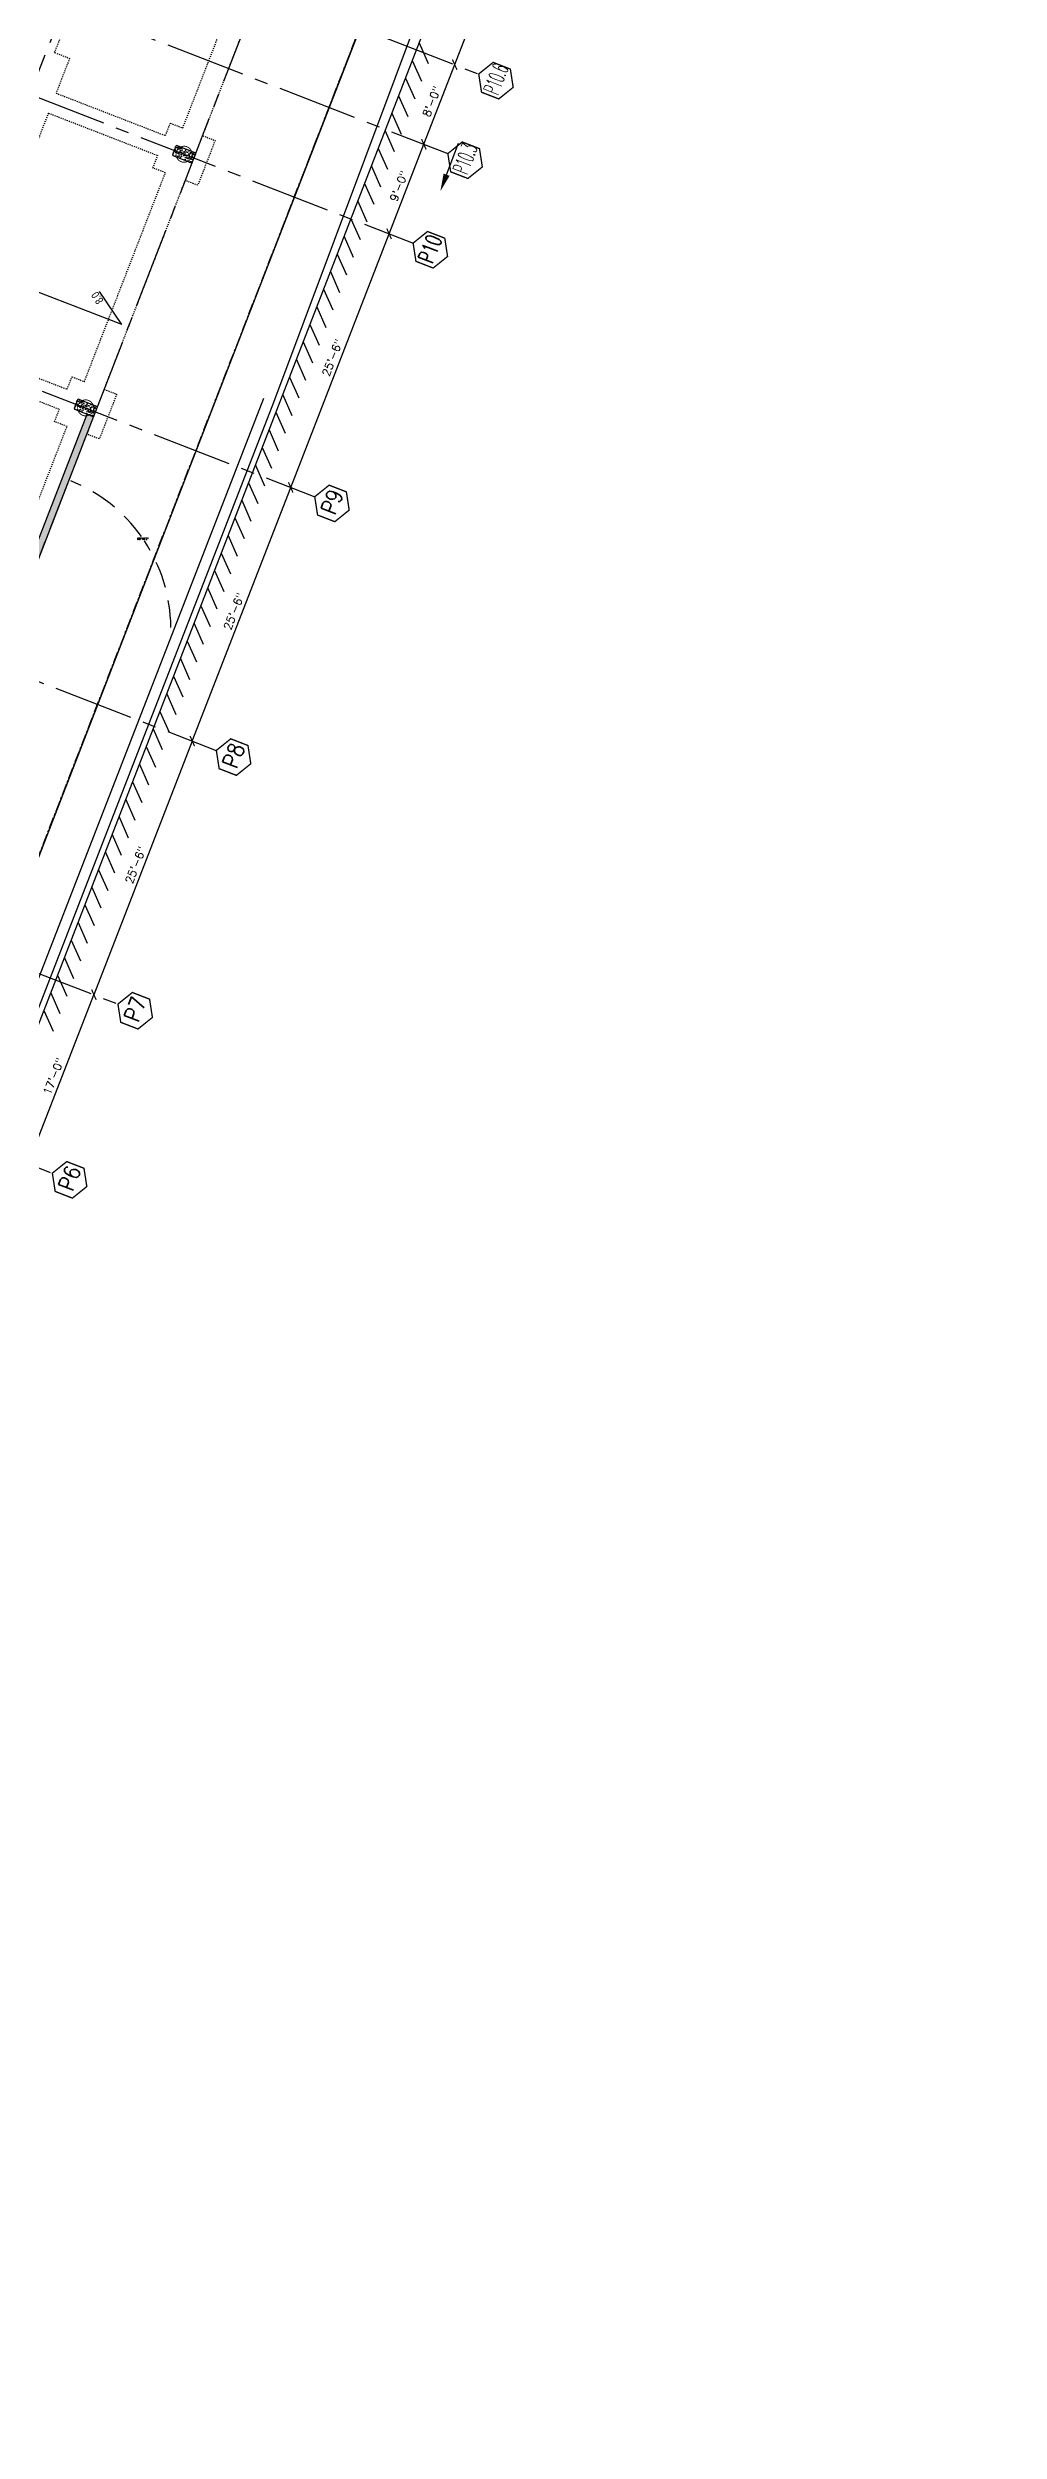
# Model space of a CAD drawing. Header units: feet. Extents: x 308 to 1449, y -4548 to -3843.
# Drawn here: x 1003.5 to 1092.7, y -4529.6 to -4306.2 of the extents above; entities that cross this region are included whole.
import ezdxf

# ---------------------------------------------------------------- set-up
doc = ezdxf.new("R2010")
doc.units = ezdxf.units.FT
doc.header["$LTSCALE"] = 10
doc.header["$MEASUREMENT"] = 0
for name, pattern in [('CENTER', [2, 1.25, -0.25, 0.25, -0.25]), ('CENTER2', [1.125, 0.75, -0.125, 0.125, -0.125]), ('HIDDEN', [0.375, 0.25, -0.125]), ('HIDDEN2', [0.1875, 0.125, -0.0625]), ('XSITE-EXST$0$PL', [4.9, 1, -0.2, 0.15, -0.2, 0.15, -0.2, 3])]:
    doc.linetypes.add(name, pattern=pattern)
doc.layers.get('0').update_dxf_attribs({"linetype": 'CONTINUOUS'})
for name, color, linetype in [('auger pile', 1, 'CONTINUOUS'), ('conc. wall', 7, 'CONTINUOUS'), ('GRID', 30, 'CENTER2'), ('HATCH', 8, 'CONTINUOUS'), ('Mat Footing Dewatering Pump', 80, 'CONTINUOUS'), ('p-ftg.', 4, 'HIDDEN2'), ('PL 1098 Red', 3, 'CONTINUOUS'), ('property line', 6, 'CENTER'), ('slabedge', 6, 'CONTINUOUS'), ('SLN', 6, 'CONTINUOUS'), ('XSITE-EXST$0$PL', 3, 'XSITE-EXST$0$PL')]:
    doc.layers.add(name, color=color, linetype=linetype)
doc.styles.add('dimwall', font='arial.ttf', dxfattribs={"width": 0.75, "height": 9})
doc.styles.get("Standard").update_dxf_attribs({"font": 'ROMANS.SHX'})

# ---------------------------------------------------------------- blocks, each defined once
blk = doc.blocks.new('A$C5F951A37')
at = {"layer": 'XSITE-EXST$0$PL'}
blk.add_lwpolyline([(85.96, 148.1), (254.94, 149.58), (254.94, -256.56), (123.9, -256.56), (123.9, -64.08), (2.9, -64.08), (2.9, -60.39), (-31.31, -60.39, 0.219201), (-17.87, -12.03, 0.064813), (-28.94, 25.08), (49.33, 73.42, 0.263278), (80.17, 129.52), (80.09, 136.02, -0.236377), (85.96, 148.1)], format="xyb", dxfattribs=at)
blk = doc.blocks.new('A$C54E400CE')
at = {"linetype": 'HIDDEN', "rotation": 338.8}
blk.add_blockref('A$C5F951A37', (51.03, 331.39), dxfattribs=at)
blk = doc.blocks.new('_ArchTick')
at = {"color": 0, "linetype": 'ByBlock', "const_width": 0.15}
blk.add_lwpolyline([(-0.5, -0.5), (0.5, 0.5)], dxfattribs=at)
blk = doc.blocks.new('A$C2A3944E8')
at = {"layer": 'conc. wall'}
h = blk.add_hatch(dxfattribs=at)
h.set_pattern_fill('AR-CONC', color=256, style=0)
h.set_pattern_definition([(50, (1843.359, 3235.727), (7.172602, -0.627521), [0.75, -8.25]), (355, (1843.359, 3235.727), (-1.387513, 7.521921), [0.6, -6.6]), (100.4514, (1843.9566, 3235.675), (5.785094, 6.894395), [0.637402, -7.011421]), (46.1842, (1843.359, 3237.727), (10.67241, -1.65519), [1.125, -12.375]), (96.6356, (1844.248, 3237.589), (9.346627, 9.74118), [0.956103, -10.51713]), (351.1842, (1843.359, 3237.727), (9.34662, 9.741186), [0.9, -9.9]), (21, (1844.359, 3237.227), (5.96907, -4.026189), [0.75, -8.25]), (326, (1844.359, 3237.227), (2.433153, 7.2515), [0.6, -6.6]), (71.4514, (1844.856, 3236.8916), (8.402226, 3.225305), [0.637402, -7.011421]), (37.5, (1843.3589, 3235.727), (0.1215986, 3.3289385), [0, -6.52, 0, -6.7, 0, -6.625]), (7.5, (1843.359, 3235.727), (2.6306954, 3.944117), [0, -3.82, 0, -6.37, 0, -2.525]), (327.5, (1841.1289, 3235.727), (5.3382244, -0.2255487), [0, -2.5, 0, -7.8, 0, -10.35]), (317.5, (1840.129, 3235.727), (5.831862, 1.00105), [0, -3.25, 0, -5.18, 0, -7.35])])
h.paths.add_polyline_path([(2478.702481, 336.262432), (2473.452481, 336.262432), (2472.702481, 335.512432), (2472.702481, 313.012432), (2473.452481, 312.262432), (2478.702481, 312.262432)])
h.paths.add_polyline_path([(2484.702481, 335.512432), (2483.952481, 336.262432), (2478.702481, 336.262432), (2478.702481, 312.262432), (2483.952481, 312.262432), (2484.702481, 313.012432)])
h = blk.add_hatch(dxfattribs=at)
h.set_pattern_fill('AR-CONC', color=256, style=0)
h.set_pattern_definition([(50, (2149.359, 3235.727), (7.172602, -0.627521), [0.75, -8.25]), (355, (2149.359, 3235.727), (-1.387513, 7.521921), [0.6, -6.6]), (100.4514, (2149.9566, 3235.675), (5.785094, 6.894395), [0.637402, -7.011421]), (46.1842, (2149.359, 3237.727), (10.67241, -1.65519), [1.125, -12.375]), (96.6356, (2150.248, 3237.589), (9.346627, 9.74118), [0.956103, -10.51713]), (351.1842, (2149.359, 3237.727), (9.34662, 9.741186), [0.9, -9.9]), (21, (2150.359, 3237.227), (5.96907, -4.026189), [0.75, -8.25]), (326, (2150.359, 3237.227), (2.433153, 7.2515), [0.6, -6.6]), (71.4514, (2150.856, 3236.8916), (8.402226, 3.225305), [0.637402, -7.011421]), (37.5, (2149.3589, 3235.727), (0.1215986, 3.3289385), [0, -6.52, 0, -6.7, 0, -6.625]), (7.5, (2149.359, 3235.727), (2.6306954, 3.944117), [0, -3.82, 0, -6.37, 0, -2.525]), (327.5, (2147.1289, 3235.727), (5.3382244, -0.2255487), [0, -2.5, 0, -7.8, 0, -10.35]), (317.5, (2146.129, 3235.727), (5.831862, 1.00105), [0, -3.25, 0, -5.18, 0, -7.35])])
h.paths.add_polyline_path([(2784.702481, 336.262432), (2779.452481, 336.262432), (2778.702481, 335.512432), (2778.702481, 313.012432), (2779.452481, 312.262432), (2784.702481, 312.262432)])
h.paths.add_polyline_path([(2790.702481, 335.512432), (2789.952481, 336.262432), (2784.702481, 336.262432), (2784.702481, 312.262432), (2789.952481, 312.262432), (2790.702481, 313.012432)])
h = blk.add_hatch(dxfattribs=at)
h.set_pattern_fill('AR-CONC', color=256, style=0)
h.set_pattern_definition([(50, (1448.896, 3235.727), (7.172602, -0.627521), [0.75, -8.25]), (355, (1448.896, 3235.727), (-1.387513, 7.521921), [0.6, -6.6]), (100.4514, (1449.4935, 3235.675), (5.785094, 6.894395), [0.637402, -7.011421]), (46.1842, (1448.896, 3237.727), (10.67241, -1.65519), [1.125, -12.375]), (96.6356, (1449.785, 3237.589), (9.346627, 9.74118), [0.956103, -10.51713]), (351.1842, (1448.896, 3237.727), (9.34662, 9.741186), [0.9, -9.9]), (21, (1449.896, 3237.227), (5.96907, -4.026189), [0.75, -8.25]), (326, (1449.896, 3237.227), (2.433153, 7.2515), [0.6, -6.6]), (71.4514, (1450.393, 3236.8916), (8.402226, 3.225305), [0.637402, -7.011421]), (37.5, (1448.8958, 3235.727), (0.1215986, 3.3289385), [0, -6.52, 0, -6.7, 0, -6.625]), (7.5, (1448.8958, 3235.727), (2.6306954, 3.944117), [0, -3.82, 0, -6.37, 0, -2.525]), (327.5, (1446.6658, 3235.727), (5.3382244, -0.2255487), [0, -2.5, 0, -7.8, 0, -10.35]), (317.5, (1445.6658, 3235.727), (5.831862, 1.00105), [0, -3.25, 0, -5.18, 0, -7.35])])
h.paths.add_polyline_path([(2241.974281, 312.262432), (2241.974281, 320.262432), (2199.702481, 320.262432), (2199.702481, 312.262432)])
h.paths.add_polyline_path([(2241.974281, 320.262432), (2241.974281, 312.262432), (2374.029402, 312.262432), (2374.029402, 320.262432)])
h.paths.add_polyline_path([(2374.029402, 312.262432), (2473.452481, 312.262432), (2472.702481, 313.012432), (2472.702481, 317.554228, -0.0954166667), (2470.640223, 320.262432), (2374.029402, 320.262432)])
for p, q in [((1662.702481, 76.899971), (1866.702481, 76.899971)), ((2172.702481, 76.899971), (1866.702481, 76.899971)), ((2172.702481, 76.899971), (2478.702481, 76.899971)), ((2478.702481, 76.899971), (2784.702481, 76.899971)), ((2784.702481, 76.899971), (2892.702481, 76.899971)), ((2892.702481, 76.899971), (2988.702481, 76.899971)), ((2988.702481, 76.899971), (3090.702481, 76.899971))]:
    blk.add_line(p, q)
at = {"const_width": 1.5}
for points in [[(1680.702481, 37.523594), (1662.702481, 47.915899), (1644.702481, 37.523594), (1644.702481, 16.738985), (1662.702481, 6.34668), (1680.702481, 16.738985)], [(1884.702481, 37.523594), (1866.702481, 47.915899), (1848.702481, 37.523594), (1848.702481, 16.738985), (1866.702481, 6.34668), (1884.702481, 16.738985)], [(2190.702481, 37.523594), (2172.702481, 47.915899), (2154.702481, 37.523594), (2154.702481, 16.738985), (2172.702481, 6.34668), (2190.702481, 16.738985)], [(2496.702481, 37.523594), (2478.702481, 47.915899), (2460.702481, 37.523594), (2460.702481, 16.738985), (2478.702481, 6.34668), (2496.702481, 16.738985)], [(2802.702481, 37.523594), (2784.702481, 47.915899), (2766.702481, 37.523594), (2766.702481, 16.738985), (2784.702481, 6.34668), (2802.702481, 16.738985)], [(2910.702481, 37.523594), (2892.702481, 47.915899), (2874.702481, 37.523594), (2874.702481, 16.738985), (2892.702481, 6.34668), (2910.702481, 16.738985)], [(3006.702481, 37.523594), (2988.702481, 47.915899), (2970.702481, 37.523594), (2970.702481, 16.738985), (2988.702481, 6.34668), (3006.702481, 16.738985)]]:
    blk.add_lwpolyline(points, close=True, dxfattribs=at)
at = {"layer": 'auger pile', "const_width": 1}
for points in [[(2487.702481, 324.262432, 1), (2469.702481, 324.262432, 1)], [(2793.702481, 324.262432, 1), (2775.702481, 324.262432, 1)]]:
    blk.add_lwpolyline(points, format="xyb", close=True, dxfattribs=at)
at = {"layer": 'conc. wall'}
for p, q in [((2177.952481, 312.262432), (2473.452481, 312.262432)), ((2178.702481, 320.262432), (2472.702481, 320.262432))]:
    blk.add_line(p, q, dxfattribs=at)
for points in [[(2472.702481, 335.512432), (2472.702481, 313.012432), (2473.452481, 312.262432), (2483.952481, 312.262432), (2484.702481, 313.012432), (2484.702481, 335.512432), (2483.952481, 336.262432), (2473.452481, 336.262432)], [(2778.702481, 335.512432), (2778.702481, 313.012432), (2779.452481, 312.262432), (2789.952481, 312.262432), (2790.702481, 313.012432), (2790.702481, 335.512432), (2789.952481, 336.262432), (2779.452481, 336.262432)]]:
    blk.add_lwpolyline(points, close=True, dxfattribs=at)
at = {"layer": 'p-ftg.'}
for p, q in [((2466.702481, 483.262432), (2466.702481, 351.262432)), ((2490.702481, 483.262432), (2490.702481, 351.262432)), ((2772.702481, 483.262432), (2772.702481, 351.262432)), ((2796.702481, 483.262432), (2796.702481, 351.262432)), ((2838.702481, 501.262432), (3036.702481, 501.262432)), ((2199.702481, 336.262432), (2451.702481, 336.262432)), ((2505.702481, 336.262432), (2757.702481, 336.262432)), ((2811.702481, 336.262432), (3063.702481, 336.262432)), ((2505.702481, 312.262432), (2757.702481, 312.262432)), ((2811.702481, 312.262432), (3063.702481, 312.262432))]:
    blk.add_line(p, q, dxfattribs=at)
for points in [[(2772.702481, 483.262432), (2730.702481, 483.262432), (2730.702481, 537.262432)], [(2838.702481, 501.262432), (2838.702481, 483.262432), (2796.702481, 483.262432)], [(2451.702481, 336.262432), (2451.702481, 351.262432), (2466.702481, 351.262432)], [(2490.702481, 351.262432), (2505.702481, 351.262432), (2505.702481, 336.262432)], [(2757.702481, 336.262432), (2757.702481, 351.262432), (2772.702481, 351.262432)], [(2796.702481, 351.262432), (2811.702481, 351.262432), (2811.702481, 336.262432)], [(2451.702481, 297.262432), (2451.702481, 312.262432)], [(2505.702481, 312.262432), (2505.702481, 297.262432), (2451.702481, 297.262432)], [(2757.702481, 297.262432), (2757.702481, 312.262432)], [(2811.702481, 312.262432), (2811.702481, 297.262432), (2757.702481, 297.262432)]]:
    blk.add_lwpolyline(points, dxfattribs=at)
at = {"layer": 'property line'}
blk.add_line((103.702481, 191.262432), (3944.010577, 191.262432), dxfattribs=at)
at = {"layer": 'slabedge'}
for q in [(2580.702481, 1024.262432), (2606.565098, 357.065958)]:
    blk.add_line((2580.702481, 320.262432), q, dxfattribs=at)
at = {"xscale": 9, "yscale": 9, "zscale": 9}
for p in [(1866.702481, 76.899971), (2784.702481, 76.899971), (2892.702481, 76.899971)]:
    blk.add_blockref('_ArchTick', p, dxfattribs=at)
at = {"xscale": 9, "yscale": 9, "zscale": 9, "rotation": 180}
for p in [(2172.702481, 76.899971), (2478.702481, 76.899971), (2988.702481, 76.899971)]:
    blk.add_blockref('_ArchTick', p, dxfattribs=at)
for s, width, p in [('P6', 0.859264, (1650.739363, 18.732831)), ('P7', 0.859264, (1854.739363, 18.732831)), ('P8', 0.859264, (2160.739363, 18.732831)), ('P9', 0.859264, (2466.739363, 18.732831)), ('P10', 0.65755, (2770.020454, 18.732831)), ('P10.3', 0.481189, (2877.575542, 18.732831)), ('P10.6', 0.479554, (2973.575542, 18.732831))]:
    blk.add_text(s, height=18, dxfattribs=dict(width=width)).set_placement(p)
at = {"char_height": 9, "attachment_point": 5}
for s, insert in [('\\A1;17\'-0"', (1764.702481, 85.995128)), ('\\A1;25\'-6"', (2019.702481, 85.995128)), ('\\A1;25\'-6"', (2325.702481, 85.995128)), ('\\A1;25\'-6"', (2631.702481, 85.995128)), ('\\A1;9\'-0"', (2838.702481, 85.995128)), ('\\A1;8\'-0"', (2940.702481, 85.995128))]:
    blk.add_mtext(s, dxfattribs=dict(at, insert=insert))
at = {"layer": 'slabedge', "style": 'dimwall', "width": 0.75}
blk.add_text('8.0', height=9, rotation=54.657253376, dxfattribs=at).set_placement((2598.582657, 348.828771))

msp = doc.modelspace()

# ---------------------------------------------------------------- linework, layer by layer
msp.add_line((1040.89, -4318.09), (1042.01, -4315.12))
at = {"linetype": 'HIDDEN'}
for start, end in [(35.3196, 68.1116), (0.6888, 33.4908)]:
    msp.add_arc((1000.08, -4360.66), 14.97, start, end, dxfattribs=at)
msp.add_solid([(1040.61, -4317.98), (1041.17, -4318.19), (1040.31, -4319.63)])
msp.add_solid([(1015.09, -4360.48), (1015.03, -4360.48), (1015.06, -4360.66)], dxfattribs=at)
at = {"layer": 'GRID'}
for p, q in [((934.58, -4529.59), (1061.73, -4201.76)), ((919.2, -4523.62), (1036.77, -4220.49)), ((875.87, -4261.7), (1037.76, -4324.49)), ((941.34, -4277.44), (1041.01, -4316.1)), ((961.03, -4276.5), (1043.9, -4308.65)), ((866.65, -4285.48), (1028.54, -4348.27)), ((857.43, -4309.25), (1019.31, -4372.04)), ((864.21, -4339.23), (1010.09, -4395.82)), ((858.06, -4355.08), (1003.94, -4411.67))]:
    msp.add_line(p, q, dxfattribs=at)
at = {"layer": 'HATCH', "linetype": 'Continuous'}
for p, q in [((1038.32, -4305.73, 5.3), (1039.18, -4307.67, 5.3)), ((1037.04, -4309.03, 5.3), (1037.9, -4310.97, 5.3)), ((1037.68, -4307.38, 5.3), (1038.54, -4309.32, 5.3)), ((1036.4, -4310.68, 5.3), (1037.26, -4312.62, 5.3)), ((1035.12, -4313.97, 5.3), (1035.98, -4315.92, 5.3)), ((1035.76, -4312.32, 5.3), (1036.62, -4314.27, 5.3)), ((1034.48, -4315.62, 5.3), (1035.34, -4317.56, 5.3)), ((1033.85, -4317.27, 5.3), (1034.7, -4319.21, 5.3)), ((1032.57, -4320.57, 5.3), (1033.42, -4322.51, 5.3)), ((1033.21, -4318.92, 5.3), (1034.06, -4320.86, 5.3)), ((1031.93, -4322.22, 5.3), (1032.78, -4324.16, 5.3)), ((1031.29, -4323.87, 5.3), (1032.14, -4325.81, 5.3)), ((1030.01, -4327.16, 5.3), (1030.86, -4329.11, 5.3)), ((1030.65, -4325.52, 5.3), (1031.5, -4327.46, 5.3)), ((1029.37, -4328.81, 5.3), (1030.23, -4330.75, 5.3)), ((1028.73, -4330.46, 5.3), (1029.59, -4332.4, 5.3)), ((1027.45, -4333.76, 5.3), (1028.31, -4335.7, 5.3)), ((1028.09, -4332.11, 5.3), (1028.95, -4334.05, 5.3)), ((1026.81, -4335.41, 5.3), (1027.67, -4337.35, 5.3)), ((1026.17, -4337.06, 5.3), (1027.03, -4339, 5.3)), ((1024.89, -4340.35, 5.3), (1025.75, -4342.3, 5.3)), ((1025.53, -4338.71, 5.3), (1026.39, -4340.65, 5.3)), ((1024.25, -4342, 5.3), (1025.11, -4343.95, 5.3)), ((1023.62, -4343.65, 5.3), (1024.47, -4345.59, 5.3)), ((1022.34, -4346.95, 5.3), (1023.19, -4348.89, 5.3)), ((1022.98, -4345.3, 5.3), (1023.83, -4347.24, 5.3)), ((1021.7, -4348.6, 5.3), (1022.55, -4350.54, 5.3)), ((1020.42, -4351.9, 5.3), (1021.27, -4353.84, 5.3)), ((1021.06, -4350.25, 5.3), (1021.91, -4352.19, 5.3)), ((1019.78, -4353.54, 5.3), (1020.63, -4355.49, 5.3)), ((1019.14, -4355.19, 5.3), (1020, -4357.14, 5.3)), ((1017.86, -4358.49, 5.3), (1018.72, -4360.43, 5.3)), ((1018.5, -4356.84, 5.3), (1019.36, -4358.78, 5.3)), ((1017.22, -4360.14, 5.3), (1018.08, -4362.08, 5.3)), ((1016.58, -4361.79, 5.3), (1017.44, -4363.73, 5.3)), ((1015.3, -4365.09, 5.3), (1016.16, -4367.03, 5.3)), ((1015.94, -4363.44, 5.3), (1016.8, -4365.38, 5.3)), ((1014.66, -4366.74, 5.3), (1015.52, -4368.68, 5.3)), ((1014.02, -4368.38, 5.3), (1014.88, -4370.33, 5.3)), ((1012.75, -4371.68, 5.3), (1013.6, -4373.62, 5.3)), ((1013.39, -4370.03, 5.3), (1014.24, -4371.97, 5.3)), ((1012.11, -4373.33, 5.3), (1012.96, -4375.27, 5.3)), ((1011.47, -4374.98, 5.3), (1012.32, -4376.92, 5.3)), ((1010.19, -4378.28, 5.3), (1011.04, -4380.22, 5.3)), ((1010.83, -4376.63, 5.3), (1011.68, -4378.57, 5.3)), ((1009.55, -4379.93, 5.3), (1010.4, -4381.87, 5.3)), ((1008.27, -4383.22, 5.3), (1009.13, -4385.17, 5.3)), ((1008.91, -4381.57, 5.3), (1009.77, -4383.52, 5.3)), ((1007.63, -4384.87, 5.3), (1008.49, -4386.81, 5.3)), ((1006.99, -4386.52, 5.3), (1007.85, -4388.46, 5.3)), ((1005.71, -4389.82, 5.3), (1006.57, -4391.76, 5.3)), ((1006.35, -4388.17, 5.3), (1007.21, -4390.11, 5.3)), ((1005.07, -4391.47, 5.3), (1005.93, -4393.41, 5.3)), ((1004.43, -4393.12, 5.3), (1005.29, -4395.06, 5.3)), ((1003.16, -4396.41, 5.3), (1004.01, -4398.36, 5.3)), ((1003.79, -4394.76, 5.3), (1004.65, -4396.71, 5.3))]:
    msp.add_line(p, q, dxfattribs=at)
at = {"layer": 'PL 1098 Red'}
msp.add_line((945.82, -4528.5), (1092.69, -4149.84), dxfattribs=at)
msp.add_line((945.82, -4528.5), (1092.69, -4149.84), dxfattribs=at)
at = {"layer": 'SLN'}
for p, q in [((969.14, -4484.13, 5.3), (1043.13, -4293.32, 5.3)), ((1041.77, -4293.77, 5.3), (1024.67, -4339.42, 5.3)), ((1023.73, -4339.06, 5.3), (998.55, -4403.89, 5.3)), ((1024.67, -4339.43, 5.3), (999.6, -4403.97, 5.3))]:
    msp.add_line(p, q, dxfattribs=at)

# ---------------------------------------------------------------- block references
at = {"layer": 'Mat Footing Dewatering Pump', "linetype": 'HIDDEN'}
msp.add_blockref('A$C54E400CE', (749.89, -4528.5), dxfattribs=at)
at = {"layer": 'Mat Footing Dewatering Pump', "linetype": 'HIDDEN', "xscale": 0.08333333333333333, "yscale": 0.08333333333333333, "zscale": 0.08333333333333333, "rotation": 68.8}
msp.add_blockref('A$C2A3944E8', (957.56, -4542.29), dxfattribs=at)

# ---------------------------------------------------------------- texts
at = {"linetype": 'HIDDEN', "insert": (1012.44, -4352.2), "char_height": 0.18, "attachment_point": 5}
msp.add_mtext('\\A1;68°48\'2"', dxfattribs=at)

doc.saveas('drawing.dxf')
